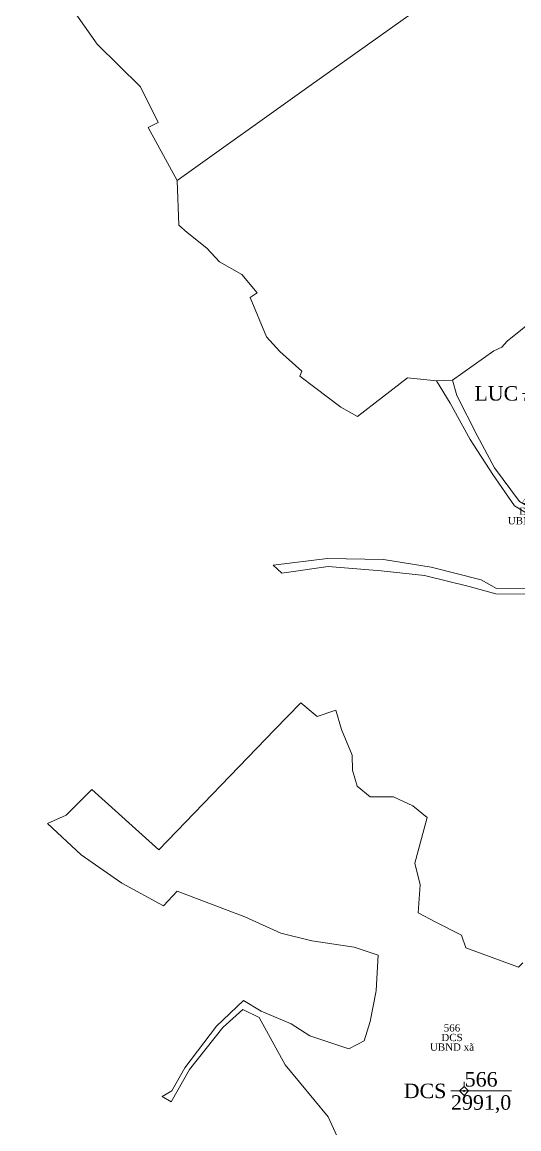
# Model space of a CAD drawing. Header units: metres. Extents: x 542180 to 550635, y 1840441 to 1846931.
# Drawn here: x 546785.5 to 546854.1, y 1842430.7 to 1842583.4 of the extents above; entities that cross this region are included whole.
import ezdxf
from ezdxf.enums import TextEntityAlignment as Align

# ---------------------------------------------------------------- set-up
doc = ezdxf.new("R2010")
doc.units = ezdxf.units.M
doc.header["$MEASUREMENT"] = 0
for name, color, linetype, lineweight in [('Level 10', 7, 'Continuous', 0), ('Level 11', 7, 'Continuous', 0), ('Level 13', 7, 'Continuous', 0), ('Level 15', 7, 'Continuous', 0), ('Level 2', 7, 'Continuous', 0), ('Level 4', 7, 'Continuous', 0)]:
    doc.layers.add(name, color=color, linetype=linetype, lineweight=lineweight)
doc.styles.add('Style-Times New Roman', font='times.ttf')

# ---------------------------------------------------------------- blocks, each defined once
blk = doc.blocks.new('CENTRD')
at = {"layer": 'Level 11', "linetype": 'Continuous', "lineweight": 0}
h = blk.add_hatch(color=1, dxfattribs=at)
edge = h.paths.add_edge_path()
edge.add_arc((0, 0), 1.5, 0, 360)
at = {"layer": 'Level 11', "color": 1, "linetype": 'Continuous', "lineweight": 0}
for p, q in [((-6.25, 0), (-12.5, 0)), ((0, 6.25), (-6.25, 0)), ((-6.25, 0), (0, -6.25)), ((0, 12.5), (0, 6.25)), ((6.25, 0), (0, 6.25)), ((0, -6.25), (6.25, 0)), ((12.5, 0), (6.25, 0)), ((0, -6.25), (0, -12.5))]:
    blk.add_line(p, q, dxfattribs=at)
blk = doc.blocks.new('N_THUA_40')
at = {"layer": 'Level 13', "color": 1, "linetype": 'Continuous', "lineweight": 0}
blk.add_line((-0.815787, 0), (6.040213, 0), dxfattribs=at)
at = {"layer": 'Level 13', "color": 5, "linetype": 'Continuous', "lineweight": 0, "style": 'Style-Times New Roman'}
blk.add_text('427', height=2, dxfattribs=at).set_placement((2.612213, 1.6), align=Align.MIDDLE_CENTER)
at = {"layer": 'Level 2', "color": 3, "linetype": 'Continuous', "lineweight": 0, "style": 'Style-Times New Roman'}
blk.add_text('LUC', height=2, dxfattribs=at).set_placement((-1.415787, 0), align=Align.MIDDLE_RIGHT)
at = {"layer": 'Level 4', "color": 1, "linetype": 'Continuous', "lineweight": 0, "style": 'Style-Times New Roman'}
blk.add_text('722,0', height=2, dxfattribs=at).set_placement((2.612213, -1.6), align=Align.MIDDLE_CENTER)
blk = doc.blocks.new('N_THUA_50')
at = {"layer": 'Level 13', "color": 1, "linetype": 'Continuous', "lineweight": 0}
blk.add_line((-1.847555, 0), (6.562445, 0), dxfattribs=at)
at = {"layer": 'Level 13', "color": 5, "linetype": 'Continuous', "lineweight": 0, "style": 'Style-Times New Roman'}
blk.add_text('566', height=2, dxfattribs=at).set_placement((2.357445, 1.6), align=Align.MIDDLE_CENTER)
at = {"layer": 'Level 2', "color": 3, "linetype": 'Continuous', "lineweight": 0, "style": 'Style-Times New Roman'}
blk.add_text('DCS', height=2, dxfattribs=at).set_placement((-2.447555, 0), align=Align.MIDDLE_RIGHT)
at = {"layer": 'Level 4', "color": 1, "linetype": 'Continuous', "lineweight": 0, "style": 'Style-Times New Roman'}
blk.add_text('2991,0', height=2, dxfattribs=at).set_placement((2.357445, -1.6), align=Align.MIDDLE_CENTER)

msp = doc.modelspace()

# ---------------------------------------------------------------- linework, layer by layer
at = {"layer": 'Level 10', "color": 7, "lineweight": 0}
msp.add_line((546842.75, 1842533.88), (546844.94, 1842533.96), dxfattribs=at)
at = {"layer": 'Level 10', "color": 7, "lineweight": 0, "flags": 128}
for points in [[(546787.48, 1842621.8), (546786.16, 1842614.85), (546785.54, 1842610.78), (546786.04, 1842604), (546789.04, 1842602.12), (546791.45, 1842597.7), (546791.13, 1842594.12), (546791.47, 1842589.5), (546789.92, 1842588.89), (546790.63, 1842587.83), (546795.89, 1842580.35), (546801.86, 1842574.44), (546804.32, 1842569.51), (546802.92, 1842568.85), (546806.93, 1842561.53)], [(546787.48, 1842621.8), (546816.64, 1842620.88), (546854.03, 1842595.06), (546825.1, 1842574.5), (546806.93, 1842561.53)], [(546806.93, 1842561.53), (546807.15, 1842555.36), (546808.3, 1842554.34), (546811.04, 1842552.18), (546812.79, 1842550.29), (546815.88, 1842548.56), (546817.96, 1842546.03), (546817.01, 1842545.4), (546819.26, 1842539.97), (546821.11, 1842537.95), (546824.16, 1842535.22), (546823.88, 1842534.52), (546825.92, 1842532.95), (546829.55, 1842530.25), (546831.81, 1842528.95), (546838.72, 1842534.3), (546842.75, 1842533.88)], [(546844.94, 1842533.96), (546850.64, 1842538.02), (546851.77, 1842538.54), (546852.5, 1842539.36), (546861.19, 1842546.34), (546863.54, 1842547.32), (546862.56, 1842548.85), (546864.31, 1842551.18), (546865.43, 1842551.82), (546868.97, 1842553.49), (546871.4006, 1842555.7277), (546873.13, 1842557.32)], [(546842.75, 1842533.88), (546844.63, 1842530.78), (546847.4, 1842525.77), (546850.49, 1842520.97), (546853.5, 1842516.61), (546856.08, 1842515.08)], [(546844.94, 1842533.96), (546845.55, 1842531.84), (546848.34, 1842526.34), (546850.75, 1842521.88), (546854.2, 1842517.22), (546856.55, 1842515.87), (546858.75, 1842512.59), (546861.01, 1842507.85), (546862.85, 1842506.98), (546864.37, 1842507.36), (546870.36, 1842511.31), (546870.6864, 1842512.3314), (546870.98, 1842513.25)], [(546856.44, 1842505.17), (546851.01, 1842505.23), (546848.91, 1842506.44), (546842.02, 1842508.19), (546835.41, 1842509.23), (546827.69, 1842509.36), (546820.17, 1842508.45), (546821.38, 1842507.32), (546827.79, 1842508.27), (546835.08, 1842507.64), (546841.08, 1842507.04), (546847.24, 1842505.51), (546850.92, 1842504.47), (546856.62, 1842504.43)], [(546829.26, 1842429.09), (546827.8, 1842432.34), (546821.85, 1842439.51), (546818.24, 1842446.04), (546815.99, 1842447.11), (546813.25, 1842444.66), (546808.65, 1842438.84), (546806.13, 1842434.38), (546804.88, 1842435.12), (546806.2, 1842435.92), (546808, 1842439.08), (546812.38, 1842444.81), (546816.09, 1842448.39), (546818.54, 1842446.9), (546822.66, 1842445.17), (546825.27, 1842443.52), (546830.64, 1842441.71), (546832.74, 1842442.79), (546833.58, 1842445.46), (546834.3487, 1842449.4816), (546834.4, 1842449.75), (546834.68, 1842454.61), (546833.2909, 1842455.0786), (546831.39, 1842455.72), (546825.51, 1842456.62), (546821.23, 1842457.67), (546816.28, 1842459.94), (546806.92, 1842463.48), (546805.05, 1842461.45), (546799.32, 1842464.56), (546793.71, 1842468.47), (546789.05, 1842472.79), (546791.6, 1842473.93), (546795.16, 1842477.5), (546804.41, 1842469.18), (546820.3972, 1842485.7224), (546823.99, 1842489.44), (546826.26, 1842487.58), (546828.82, 1842488.42), (546829.6, 1842485.75), (546831.08, 1842482.21), (546831.12, 1842480.17), (546831.79, 1842477.95), (546833.58, 1842476.48), (546836.8, 1842476.48), (546839.49, 1842475.24), (546841.44, 1842473.61), (546839.76, 1842467.34), (546840.48, 1842464.35), (546840.22, 1842460.48), (546842.66, 1842459.16), (546846.18, 1842457.38), (546846.78, 1842455.62), (546854.05, 1842452.95), (546854.63, 1842453.56)]]:
    msp.add_lwpolyline(points, dxfattribs=at)

# ---------------------------------------------------------------- block references
at = {"layer": 'Level 11', "color": 1, "linetype": 'Continuous', "lineweight": 0, "xscale": 0.1, "yscale": 0.1, "zscale": 0.1}
msp.add_blockref('CENTRD', (546846.54, 1842435.9), dxfattribs=at)
at = {"layer": 'Level 2', "color": 3, "linetype": 'Continuous', "lineweight": 0}
for name, p in [('N_THUA_40', (546855.43, 1842532.15)), ('N_THUA_50', (546846.54, 1842435.9))]:
    msp.add_blockref(name, p, dxfattribs=at)

# ---------------------------------------------------------------- texts
at = {"layer": 'Level 15', "color": 1, "linetype": 'Continuous', "lineweight": 0, "char_height": 1, "attachment_point": 5, "line_spacing_factor": 0.790495, "style": 'Style-Times New Roman'}
for s, insert in [('432\\PDCS\\PUBND xã', (546855.623219, 1842515.885)), ('566\\PDCS\\PUBND xã', (546844.872508, 1842443.261615))]:
    msp.add_mtext(s, dxfattribs=dict(at, insert=insert))

doc.saveas('drawing.dxf')
